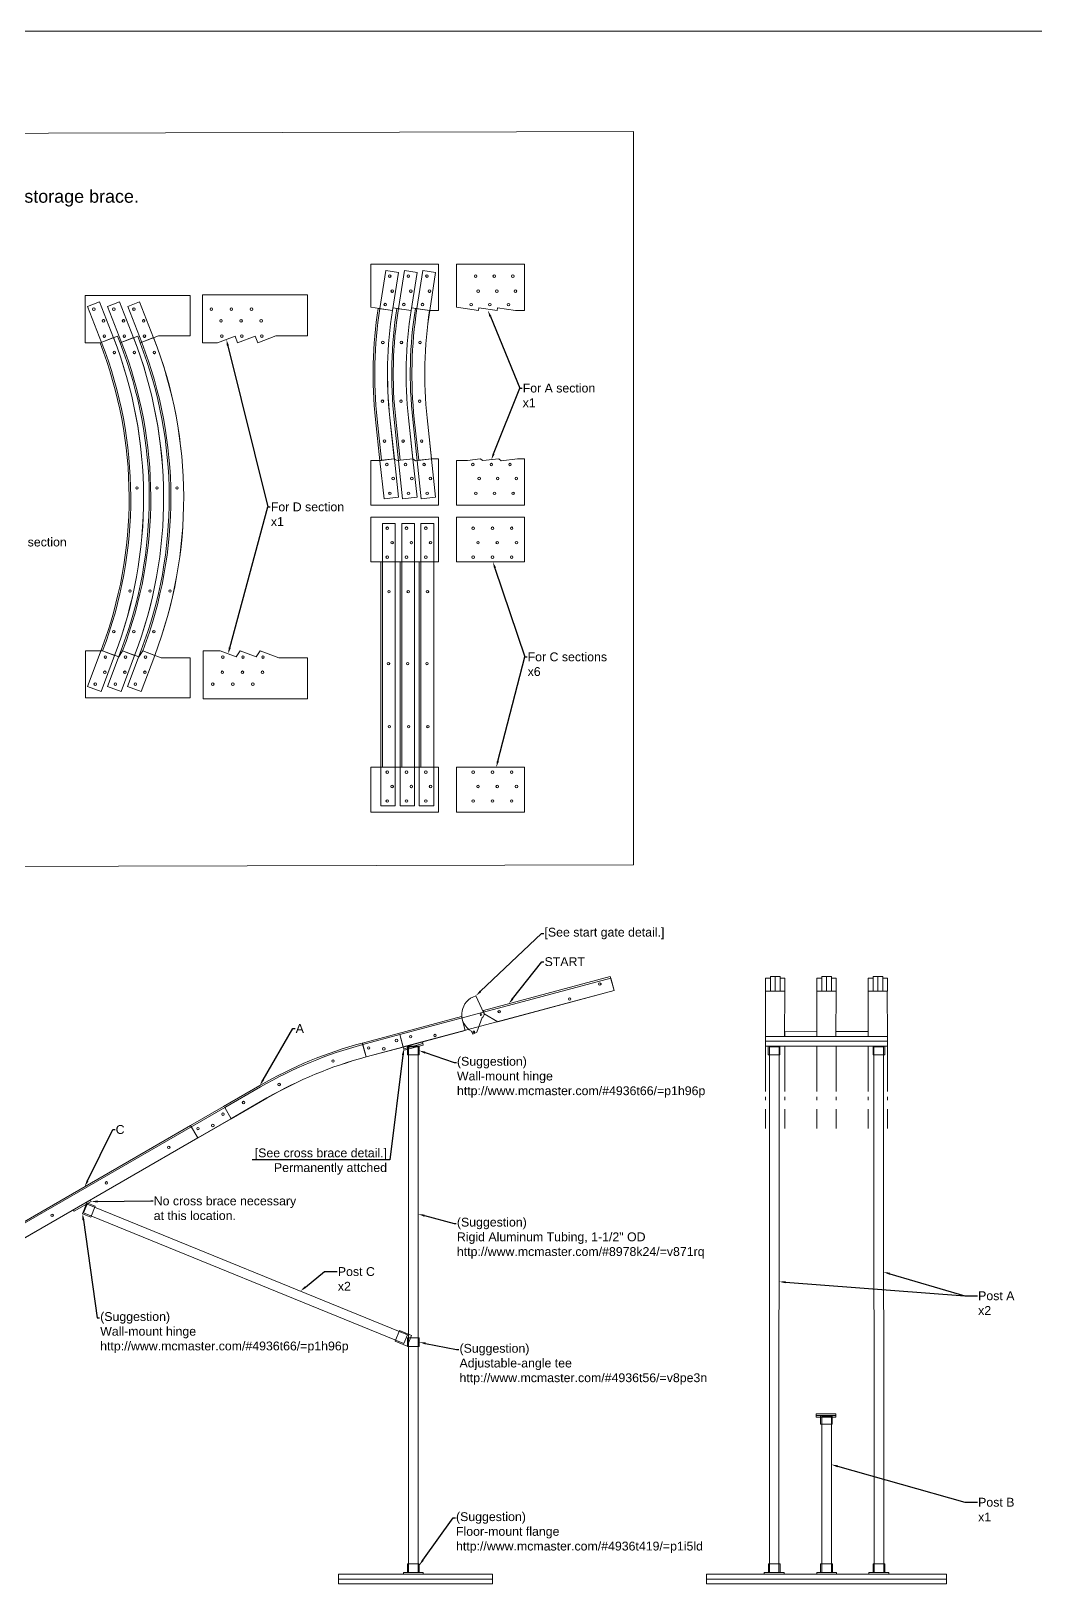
# Model space of a CAD drawing. Header units: inches. Extents: x 1 to 753, y -1 to 386.
# Drawn here: x 459.2 to 615.8, y 143.6 to 385.6 of the extents above; entities that cross this region are included whole.
import ezdxf
from ezdxf import colors
from ezdxf.entities.mleader import LeaderData, LeaderLine
from ezdxf.math import Vec2, Vec3

# ---------------------------------------------------------------- set-up
doc = ezdxf.new("R2010")
doc.units = ezdxf.units.IN
doc.header["$MEASUREMENT"] = 0
for name, color, linetype, lineweight in [('newTrack', 7, 'Continuous', 20), ('notes', 7, 'Continuous', 20), ('registration marking', 7, 'Continuous', 20)]:
    doc.layers.add(name, color=color, linetype=linetype, lineweight=lineweight)
doc.styles.add('Arial', font='arial.ttf')
doc.styles.get("Standard").update_dxf_attribs({"font": 'arial.ttf'})

# ---------------------------------------------------------------- blocks, each defined once
blk = doc.blocks.new('*U29')
at = {"layer": 'newTrack'}
blk.add_circle((0, 0), 0.2, dxfattribs=at)
blk = doc.blocks.new('attachmentPoints_0.4_diameter')
for p in [(-2.25, 0.75), (0, 0), (2.25, 0.75)]:
    blk.add_blockref('*U29', p)
blk = doc.blocks.new('A2')
at = {"layer": 'newTrack'}
blk.add_lwpolyline([(1551.68, -1549.83), (1556.83, -1546.86), (1562.47, -1543.61, -0.065543), (1578.44, -1536.99), (1579.03, -1539.16, 0.065543), (1563.59, -1545.55), (1557.96, -1548.81), (1552.81, -1551.78)], format="xyb", close=True, dxfattribs=at)
at = {"layer": 'registration marking', "color": 7, "transparency": 33554687}
for centre in [(1573.88, -1539.8), (1565.48, -1543.45), (1559.93, -1546.26)]:
    blk.add_circle(centre, 0.19, dxfattribs=at)
at = {"rotation": 29.99999995973561}
blk.add_blockref('attachmentPoints_0.4_diameter', (1555.16, -1549.85), dxfattribs=at)
blk = doc.blocks.new('A1')
at = {"layer": 'newTrack'}
blk.add_lwpolyline([(1540.05, -1538.54), (1539.05, -1536.81), (1544.63, -1533.58, -0.065543), (1560.55, -1526.99), (1566.35, -1525.44), (1566.86, -1527.37), (1561.07, -1528.92, 0.065543), (1545.63, -1535.32)], format="xyb", close=True, dxfattribs=at)
at = {"layer": 'registration marking', "color": 7, "transparency": 33554687}
for centre in [(1555.93, -1529.56), (1547.53, -1533.21), (1541.98, -1536.02)]:
    blk.add_circle(centre, 0.19, dxfattribs=at)
at = {"rotation": 15.00000002089087}
blk.add_blockref('attachmentPoints_0.4_diameter', (1563.84, -1527.66), dxfattribs=at)
blk = doc.blocks.new('BASE-BLOCK_24INCH')
at = {"layer": 'notes'}
for p, q in [((1649.15, -561.89), (1625.15, -561.89)), ((1625.15, -561.89), (1625.15, -562.64)), ((1625.15, -562.64), (1649.15, -562.64)), ((1649.15, -562.64), (1625.15, -562.64)), ((1625.15, -562.64), (1625.15, -563.39)), ((1625.15, -563.39), (1649.15, -563.39)), ((1649.15, -563.39), (1625.15, -563.39)), ((1649.15, -562.64), (1649.15, -561.89)), ((1649.15, -563.39), (1649.15, -562.64))]:
    blk.add_line(p, q, dxfattribs=at)
blk = doc.blocks.new('START_1')
at = {"layer": 'newTrack', "color": 7, "linetype": 'Continuous', "lineweight": 5, "transparency": 33554687}
blk.add_lwpolyline([(1657.04, -457.27), (1638.29, -457.27), (1636.57, -455.55), (1636.57, -455.02), (1657.04, -455.02), (1657.04, -457.27), (1657.04, -455.02)], dxfattribs=at)
at = {"layer": 'registration marking', "color": 7, "linetype": 'Continuous', "lineweight": 5, "transparency": 33554687}
for centre in [(1638.89, -455.82), (1650.02, -456.76), (1655.16, -455.71)]:
    blk.add_circle(centre, 0.187, dxfattribs=at)
blk = doc.blocks.new('START_2')
at = {"color": 7, "linetype": 'Continuous', "lineweight": 5, "transparency": 33554687}
blk.add_circle((1624.28, -436.85), 0.188, dxfattribs=at)
at = {"layer": 'newTrack', "color": 7, "linetype": 'Continuous', "lineweight": 5, "transparency": 33554687}
blk.add_line((1632.75, -438.1), (1622.77, -438.1), dxfattribs=at)
blk.add_lwpolyline([(1616.77, -435.85), (1632.75, -435.85), (1632.75, -438.1), (1616.77, -438.1)], close=True, dxfattribs=at)
at = {"layer": 'registration marking', "color": 7, "linetype": 'Continuous', "lineweight": 5, "transparency": 33554687}
for centre in [(1624.28, -436.85), (1627.99, -437.66)]:
    blk.add_circle(centre, 0.187, dxfattribs=at)
blk.add_blockref('attachmentPoints_0.4_diameter', (1619.77, -437.6))
blk = doc.blocks.new('START_3')
at = {"color": 7, "linetype": 'Continuous', "lineweight": 5, "transparency": 33554687}
blk.add_circle((1631.6, -433.73), 0.128, dxfattribs=at)
at = {"layer": 'newTrack', "color": 7, "linetype": 'Continuous', "lineweight": 5, "transparency": 33554687}
blk.add_lwpolyline([(1652.6, -433.48), (1652.6, -435.48), (1618.6, -435.48), (1618.6, -433.48)], close=True, dxfattribs=at)
at = {"layer": 'registration marking', "color": 7, "linetype": 'Continuous', "lineweight": 5, "transparency": 33554687}
for centre, radius in [((1620.11, -434.23), 0.188), ((1620.11, -434.23), 0.187), ((1623.83, -435.03), 0.187), ((1634.46, -434.03), 0.187), ((1645.58, -434.97), 0.187), ((1650.72, -433.92), 0.187)]:
    blk.add_circle(centre, radius, dxfattribs=at)
blk = doc.blocks.new('START_4')
at = {"color": 7, "linetype": 'Continuous', "lineweight": 5, "transparency": 33554687}
blk.add_lwpolyline([(1633.99, -453.25), (1634.07, -453.75), (1634.75, -453.63), (1636.19, -451.62, 0.414214), (1636.6, -451.04), (1636.11, -448.09), (1635.61, -448.17, 0.610914)], format="xyb", close=True, dxfattribs=at)
for centre, radius in [((1636.11, -451.13), 0.128), ((1634.34, -453.45), 0.125)]:
    blk.add_circle(centre, radius, dxfattribs=at)
blk = doc.blocks.new('C1')
at = {"layer": 'newTrack'}
blk.add_lwpolyline([(1541.11, -1570.67), (1508.2, -1589.67), (1507.2, -1587.94), (1540.11, -1568.94)], close=True, dxfattribs=at)
at = {"layer": 'registration marking', "color": 7, "transparency": 33554687}
for centre in [(1531.39, -1575.14), (1521.66, -1580.67), (1513.22, -1585.71)]:
    blk.add_circle(centre, 0.19, dxfattribs=at)
at = {"rotation": 29.99999995973561}
blk.add_blockref('attachmentPoints_0.4_diameter', (1538.26, -1571.74), dxfattribs=at)
blk = doc.blocks.new('C2')
at = {"layer": 'newTrack'}
blk.add_lwpolyline([(1485.86, -1583.83), (1518.77, -1564.83), (1519.9, -1566.78), (1486.99, -1585.78)], close=True, dxfattribs=at)
at = {"layer": 'registration marking', "color": 7, "transparency": 33554687}
for centre in [(1515.38, -1568.25), (1505.65, -1573.78), (1497.2, -1578.82)]:
    blk.add_circle(centre, 0.19, dxfattribs=at)
at = {"rotation": 29.99999995973561}
blk.add_blockref('attachmentPoints_0.4_diameter', (1489.34, -1583.85), dxfattribs=at)
blk = doc.blocks.new('D1')
at = {"layer": 'newTrack'}
blk.add_lwpolyline([(1504.86, -1453.9, 0.186063), (1552.35, -1446.45), (1557.54, -1443.45), (1558.54, -1445.18), (1553.35, -1448.18, -0.186038), (1504.44, -1455.86), (1504.85, -1453.9)], format="xyb", close=True, dxfattribs=at)
at = {"layer": 'registration marking', "color": 7, "transparency": 33554687}
for centre in [(1551.09, -1448.65), (1508.08, -1455.18), (1514.72, -1456.71), (1530.76, -1455.34)]:
    blk.add_circle(centre, 0.19, dxfattribs=at)
at = {"rotation": 29.99999995973561}
blk.add_blockref('attachmentPoints_0.4_diameter', (1555.7, -1446.25), dxfattribs=at)
blk = doc.blocks.new('D2')
at = {"layer": 'newTrack'}
blk.add_lwpolyline([(1438.09, -1496.21), (1432.21, -1494.98), (1432.67, -1492.78), (1438.55, -1494.01, 0.186066), (1485.86, -1486.58), (1486.99, -1488.53, -0.186038)], format="xyb", close=True, dxfattribs=at)
at = {"layer": 'registration marking', "color": 7, "transparency": 33554687}
for centre in [(1484.73, -1489), (1441.72, -1495.52), (1448.36, -1497.06), (1464.4, -1495.69)]:
    blk.add_circle(centre, 0.19, dxfattribs=at)
at = {"rotation": 348.2202802125964}
blk.add_blockref('attachmentPoints_0.4_diameter', (1435.25, -1495.11), dxfattribs=at)

msp = doc.modelspace()

# ---------------------------------------------------------------- linework, layer by layer
at = {"linetype": 'ByBlock', "lineweight": 20}
for p, q in [((574.03, 237.99), (574.03, 237.99)), ((574.81, 238.24), (574.81, 238.24)), ((575.54, 238.24), (575.54, 238.24)), ((576.39, 237.99), (576.39, 237.99)), ((582.03, 237.99), (582.03, 237.99)), ((582.81, 238.24), (582.81, 238.24)), ((583.54, 238.24), (583.54, 238.24)), ((584.39, 237.99), (584.39, 237.99)), ((590.03, 237.99), (590.03, 237.99)), ((590.81, 238.24), (590.81, 238.24)), ((591.54, 238.24), (591.54, 238.24)), ((592.39, 237.99), (592.39, 237.99))]:
    msp.add_line(p, q, dxfattribs=at)
at = {"lineweight": 20}
for p, q in [((573.64, 235.99), (573.64, 228.91)), ((576.67, 235.99), (576.64, 228.92)), ((581.67, 235.99), (581.64, 228.91)), ((584.67, 235.99), (584.64, 228.91)), ((589.67, 235.99), (589.64, 228.91)), ((592.64, 235.99), (592.65, 228.91)), ((573.65, 227.41), (573.65, 220.32)), ((576.67, 227.41), (576.65, 220.34)), ((581.67, 227.41), (581.65, 220.32)), ((584.67, 227.41), (584.65, 220.32)), ((589.67, 227.41), (589.65, 220.32)), ((592.65, 227.41), (592.65, 220.32)), ((573.65, 219.53), (573.65, 218.97)), ((576.66, 219.53), (576.65, 218.97)), ((581.66, 219.53), (581.65, 218.97)), ((584.66, 219.53), (584.65, 218.97)), ((589.66, 219.53), (589.65, 218.97)), ((592.65, 219.53), (592.65, 218.97)), ((573.65, 214.57), (573.65, 217.6)), ((576.66, 214.57), (576.65, 217.58)), ((581.66, 214.57), (581.65, 217.6)), ((584.66, 214.57), (584.65, 217.6)), ((589.66, 214.57), (589.65, 217.6)), ((592.65, 214.57), (592.65, 217.6))]:
    msp.add_line(p, q, dxfattribs=at)
for points in [[(518.43, 342.01), (518.5, 342.45), (521.33, 342.01), (522.73, 342.01), (522.73, 349.25), (512.14, 349.25), (512.14, 342.54), (515.53, 342.01), (515.61, 342.45)], [(531.82, 342.01), (531.89, 342.45), (534.72, 342.01), (536.12, 342.01), (536.12, 349.25), (525.53, 349.25), (525.53, 342.54), (528.92, 342.01), (529, 342.45)], [(483.99, 338.08), (479.06, 338.08), (476.22, 336.98), (475.85, 338.05), (473.09, 336.98), (472.71, 338.04), (469.97, 336.98), (467.63, 336.98), (467.63, 344.38), (483.99, 344.38)], [(502.3, 338.08), (497.37, 338.08), (494.53, 336.98), (494.16, 338.05), (491.4, 336.98), (491.02, 338.04), (488.28, 336.98), (485.94, 336.98), (485.94, 344.48), (502.3, 344.48)], [(512.14, 302.85), (512.14, 309.85), (522.73, 309.85), (522.73, 302.85)], [(525.53, 302.85), (525.53, 309.85), (536.12, 309.85), (536.12, 302.85)], [(483.99, 287.91), (479.5, 287.91), (476.61, 288.99), (475.99, 288.05), (473.48, 288.99), (472.87, 288.05), (470.36, 288.99), (467.7, 288.99), (467.7, 281.67), (483.99, 281.67)], [(502.3, 287.91), (497.81, 287.91), (494.92, 288.99), (494.3, 288.05), (491.79, 288.99), (491.18, 288.05), (488.67, 288.99), (486.01, 288.99), (486.01, 281.52), (502.3, 281.52)], [(512.14, 263.85), (512.14, 270.85), (522.73, 270.85), (522.73, 263.85)], [(525.53, 263.85), (525.53, 270.85), (536.12, 270.85), (536.12, 263.85)], [(573.67, 237.99), (574.42, 237.99), (574.42, 235.99), (573.67, 235.99)], [(574.42, 238.24), (575.17, 238.24), (575.17, 235.99), (574.42, 235.99)], [(575.17, 238.24), (575.92, 238.24), (575.92, 235.99), (575.17, 235.99)], [(575.92, 237.99), (576.67, 237.99), (576.67, 235.99), (575.92, 235.99)], [(581.67, 237.99), (582.42, 237.99), (582.42, 235.99), (581.67, 235.99)], [(582.42, 238.24), (583.17, 238.24), (583.17, 235.99), (582.42, 235.99)], [(583.17, 238.24), (583.92, 238.24), (583.92, 235.99), (583.17, 235.99)], [(583.92, 237.99), (584.67, 237.99), (584.67, 235.99), (583.92, 235.99)], [(589.67, 237.99), (590.42, 237.99), (590.42, 235.99), (589.67, 235.99)], [(590.42, 238.24), (591.17, 238.24), (591.17, 235.99), (590.42, 235.99)], [(591.17, 238.24), (591.92, 238.24), (591.92, 235.99), (591.17, 235.99)], [(591.92, 237.99), (592.67, 237.99), (592.67, 235.99), (591.92, 235.99)], [(517.29, 227.01), (517.35, 226.76), (520.32, 227.55), (520.25, 227.81)], [(592.65, 228.91), (592.65, 228.16), (573.65, 228.16), (573.65, 228.91)], [(592.65, 228.16), (592.65, 227.41), (573.65, 227.41), (573.65, 228.16)], [(581.64, 229.66), (581.64, 228.91), (576.65, 228.93), (576.65, 229.68)], [(589.65, 229.67), (589.65, 228.92), (584.64, 228.92), (584.64, 229.67)], [(517.86, 227.41), (517.86, 226.04), (519.68, 226.04), (519.68, 227.41)], [(519.55, 227.3), (519.53, 145.38), (518.03, 145.38), (518.05, 227.3)], [(574.09, 227.41), (574.09, 226.04), (575.91, 226.04), (575.91, 227.41)], [(575.78, 227.3), (575.76, 145.38), (574.26, 145.38), (574.28, 227.3)], [(592.24, 227.41), (592.24, 226.04), (590.42, 226.04), (590.42, 227.41)], [(590.55, 227.3), (590.57, 145.38), (592.07, 145.38), (592.05, 227.3)], [(465.79, 201.91), (465.92, 201.67), (468.59, 203.19), (468.46, 203.42)], [(467.24, 201.3), (468.51, 200.78), (469.2, 202.47), (467.92, 202.99)], [(467.98, 202.8), (517.87, 182.44), (517.3, 181.05), (467.41, 201.41)], [(518.49, 182.33), (516.65, 183.11), (515.96, 181.42), (517.8, 180.64)], [(519.7, 180.6), (519.71, 181.98), (517.88, 181.98), (517.88, 180.61)], [(520.32, 145.11), (520.32, 145.38), (517.24, 145.38), (517.24, 145.11)], [(519.69, 145.38), (519.69, 146.75), (517.87, 146.75), (517.87, 145.38)], [(576.55, 145.11), (576.55, 145.38), (573.47, 145.38), (573.47, 145.11)], [(575.92, 145.38), (575.92, 146.75), (574.1, 146.75), (574.1, 145.38)], [(589.78, 145.11), (589.78, 145.38), (592.86, 145.38), (592.86, 145.11)], [(590.41, 145.38), (590.41, 146.75), (592.23, 146.75), (592.23, 145.38)]]:
    msp.add_lwpolyline(points, close=True, dxfattribs=at)
for points in [[(515.82, 318.89), (516.24, 318.63), (518.72, 318.89), (519.1, 318.62), (521.61, 318.89), (522.73, 318.89), (522.73, 311.69), (512.14, 311.69), (512.14, 318.68), (513.83, 318.68), (515.82, 318.89)], [(529.21, 318.89), (529.63, 318.63), (532.11, 318.89), (532.49, 318.62), (535, 318.89), (536.12, 318.89), (536.12, 311.69), (525.53, 311.69), (525.53, 318.68), (527.22, 318.68), (529.21, 318.89)]]:
    msp.add_lwpolyline(points, dxfattribs=at)
at = {"color": 252, "lineweight": 20, "true_color": 0x939598}
for points in [[(581.56, 170.12), (581.56, 169.86), (584.63, 169.87), (584.63, 170.13)], [(581.56, 169.86), (581.56, 169.59), (584.63, 169.6), (584.63, 169.87)], [(582.24, 169.87), (582.24, 168.49), (584.06, 168.49), (584.06, 169.87)], [(583.93, 169.75), (583.92, 145.38), (582.42, 145.38), (582.43, 169.75)], [(584.7, 145.11), (584.7, 145.38), (581.63, 145.38), (581.63, 145.11)], [(584.08, 145.38), (584.08, 146.75), (582.25, 146.75), (582.25, 145.38)]]:
    msp.add_lwpolyline(points, close=True, dxfattribs=at)
at = {"layer": 'newTrack', "lineweight": 20}
for points in [[(517.22, 227.27), (517.29, 227.01), (520.25, 227.81), (520.19, 228.06)], [(564.47, 144.36), (601.86, 144.36), (601.86, 145.11), (564.47, 145.11)], [(564.47, 143.61), (601.85, 143.61), (601.85, 144.36), (564.47, 144.36)]]:
    msp.add_lwpolyline(points, close=True, dxfattribs=at)
at = {"layer": 'notes', "color": 7, "linetype": 'Continuous', "lineweight": 20, "transparency": 33554687, "flags": 128}
for points in [[(0.81, 385.57), (752.98, 385.57), (752.98, -0.86), (0.81, -0.86)], [(352.43, 369.37), (553.11, 369.91), (553.11, 255.68), (352.43, 255.15)]]:
    msp.add_lwpolyline(points, close=True, dxfattribs=at)

# ---------------------------------------------------------------- block references
at = {"lineweight": 20}
for name, p, rotation in [('A1', (-1514.44, -466.54), 66.1217213024327), ('A1', (-1511.54, -466.54), 66.1217213024327), ('A1', (-1508.64, -466.54), 66.1217213024327), ('attachmentPoints_0.4_diameter', (515.5, 345.05), 81.12172132332329), ('attachmentPoints_0.4_diameter', (518.4, 345.05), 81.12172132332329), ('attachmentPoints_0.4_diameter', (521.3, 345.05), 81.12172132332329), ('attachmentPoints_0.4_diameter', (528.89, 345.05), 81.12172132332329), ('attachmentPoints_0.4_diameter', (531.79, 345.05), 81.12172132332329), ('attachmentPoints_0.4_diameter', (534.69, 345.05), 81.12172132332329), ('D1', (-1195.04, -977.84), 81.2727167512081), ('D1', (-1191.92, -977.84), 81.2727167512081), ('D1', (-1188.79, -977.84), 81.2727167512081), ('attachmentPoints_0.4_diameter', (470.51, 340.41), 111.272716710944), ('attachmentPoints_0.4_diameter', (473.63, 340.41), 111.272716710944), ('attachmentPoints_0.4_diameter', (476.76, 340.41), 111.272716710944), ('attachmentPoints_0.4_diameter', (488.82, 340.41), 111.272716710944), ('attachmentPoints_0.4_diameter', (491.94, 340.41), 111.272716710944), ('attachmentPoints_0.4_diameter', (495.07, 340.41), 111.272716710944), ('A2', (-1531.07, -478.82), 66.1217213024327), ('A2', (-1528.17, -478.82), 66.1217213024327), ('A2', (-1525.28, -478.82), 66.1217213024327), ('D2', (-1224.86, -906.12), 81.2727167512081), ('D2', (-1221.73, -906.12), 81.2727167512081), ('D2', (-1218.61, -906.12), 81.2727167512081), ('attachmentPoints_0.4_diameter', (515.64, 315.86), 96.12172126216781), ('attachmentPoints_0.4_diameter', (518.54, 315.86), 96.12172126216781), ('attachmentPoints_0.4_diameter', (521.44, 315.86), 96.12172126216781), ('attachmentPoints_0.4_diameter', (529.03, 315.86), 96.12172126216781), ('attachmentPoints_0.4_diameter', (531.93, 315.86), 96.12172126216781), ('attachmentPoints_0.4_diameter', (534.83, 315.86), 96.12172126216781), ('C1', (-1614.82, -240.45), 60.00000004026374), ('C1', (-1611.82, -240.45), 60.00000004026374), ('C1', (-1608.82, -240.45), 60.00000004026374), ('attachmentPoints_0.4_diameter', (515.47, 305.85), 90), ('attachmentPoints_0.4_diameter', (518.47, 305.85), 90), ('attachmentPoints_0.4_diameter', (521.47, 305.85), 90), ('attachmentPoints_0.4_diameter', (528.86, 305.85), 90), ('attachmentPoints_0.4_diameter', (531.86, 305.85), 90), ('attachmentPoints_0.4_diameter', (534.86, 305.85), 90), ('C2', (-1600.85, -230.03), 60.00000004026374), ('C2', (-1597.85, -230.03), 60.00000004026374), ('C2', (-1594.85, -230.03), 60.00000004026374), ('attachmentPoints_0.4_diameter', (470.71, 285.66), 69.49299696380434), ('attachmentPoints_0.4_diameter', (473.84, 285.66), 69.49299696380434), ('attachmentPoints_0.4_diameter', (476.96, 285.66), 69.49299696380434), ('attachmentPoints_0.4_diameter', (489.02, 285.66), 69.49299696380434), ('attachmentPoints_0.4_diameter', (492.15, 285.66), 69.49299696380434), ('attachmentPoints_0.4_diameter', (495.27, 285.66), 69.49299696380434), ('attachmentPoints_0.4_diameter', (515.47, 267.85), 90), ('attachmentPoints_0.4_diameter', (518.47, 267.85), 90), ('attachmentPoints_0.4_diameter', (521.47, 267.85), 90), ('attachmentPoints_0.4_diameter', (528.86, 267.85), 90), ('attachmentPoints_0.4_diameter', (531.86, 267.85), 90), ('attachmentPoints_0.4_diameter', (534.86, 267.85), 90)]:
    msp.add_blockref(name, p, dxfattribs=dict(at, rotation=rotation))
at = {"layer": 'newTrack', "lineweight": 20, "rotation": 14.99999999999672}
for name, p in [('START_3', (-1158.94, 228.99)), ('START_1', (-1168.87, 248.88)), ('START_4', (-1167.8, 244.63)), ('START_2', (-1163.65, 230.44))]:
    msp.add_blockref(name, p, dxfattribs=at)
at = {"layer": 'newTrack', "lineweight": 20}
for name, p in [('A2', (-1067.61, 1764.88)), ('A1', (-1049.65, 1754.64)), ('C1', (-1050.71, 1786.77)), ('C2', (-1034.7, 1779.88))]:
    msp.add_blockref(name, p, dxfattribs=at)
at = {"layer": 'notes', "lineweight": 20, "transparency": 33554687}
msp.add_blockref('BASE-BLOCK_24INCH', (-1118.02, 707), dxfattribs=at)

# ---------------------------------------------------------------- texts
at = {"layer": 'notes', "lineweight": 20, "transparency": 33554687, "style": 'Arial'}
msp.add_text('Sections with cross braces should be permanently attached and does not need a storage brace.', height=2, dxfattribs=at).set_placement((357.53, 358.82))

# ---------------------------------------------------------------- leaders
at = {"layer": 'notes', "lineweight": 20, "transparency": 33554687}
ml = msp.add_multileader_mtext('Standard', dxfattribs=at)
ml.set_content('For A section\\Px1', color=256, style='Arial')
ml.set_leader_properties()
ml.build(insert=Vec2(0, 0))
ml.multileader.update_dxf_attribs({"text_right_attachment_type": 6, "dogleg_length": 0.36, "arrow_head_size": 1})
ctx = ml.context
ctx.base_point, ctx.char_height, ctx.arrow_head_size, ctx.landing_gap_size, ctx.plane_origin = Vec3(535.73, 329.94), 1.375, 1, 0.09, Vec3(526.62, 360.77)
ctx.right_attachment = 6
notes = []
notes.append((ctx, [(0, (1, 1, 0), (535.37, 329.94), (1, 0), 0.36, [(0, [(530.41, 342.01)], 0, [])])]))
ctx.mtext.insert, ctx.mtext.flow_direction = Vec3(535.82, 330.63), 5
ml = msp.add_multileader_mtext('Standard', dxfattribs=at)
ml.set_content('For F section\\Px1', color=256, style='Arial')
ml.set_leader_properties()
ml.build(insert=Vec2(0, 0))
ml.multileader.update_dxf_attribs({"text_right_attachment_type": 6, "dogleg_length": 0.36, "arrow_head_size": 1})
ctx = ml.context
ctx.base_point, ctx.char_height, ctx.arrow_head_size, ctx.landing_gap_size, ctx.plane_origin = Vec3(453.48, 305.95), 1.375, 1, 0.09, Vec3(444.38, 336.78)
ctx.right_attachment = 6
notes.append((ctx, [(0, (1, 1, 0), (453.12, 305.95), (1, 0), 0.36, [(0, [(448.49, 337.57)], 0, [])])]))
ctx.mtext.insert, ctx.mtext.flow_direction = Vec3(453.57, 306.64), 5
ml = msp.add_multileader_mtext('Standard', dxfattribs=at)
ml.set_content('For D section\\Px1', color=256, style='Arial')
ml.set_leader_properties()
ml.build(insert=Vec2(0, 0))
ml.multileader.update_dxf_attribs({"text_right_attachment_type": 6, "dogleg_length": 0.36, "arrow_head_size": 1})
ctx = ml.context
ctx.base_point, ctx.char_height, ctx.arrow_head_size, ctx.landing_gap_size, ctx.plane_origin = Vec3(496.49, 311.43), 1.375, 1, 0.09, Vec3(487.38, 342.26)
ctx.right_attachment = 6
notes.append((ctx, [(0, (1, 1, 0), (496.13, 311.43), (1, 0), 0.36, [(0, [(489.65, 337.51)], 0, [])])]))
ctx.mtext.insert, ctx.mtext.flow_direction = Vec3(496.58, 312.12), 5
ml = msp.add_multileader_mtext('Standard', dxfattribs=at)
ml.set_content('', color=256, style='Arial')
ml.set_leader_properties()
ml.build(insert=Vec2(0, 0))
ml.multileader.update_dxf_attribs({"text_right_attachment_type": 6, "dogleg_length": 0.36, "arrow_head_size": 1})
ctx = ml.context
ctx.base_point, ctx.char_height, ctx.arrow_head_size, ctx.landing_gap_size, ctx.plane_origin = Vec3(535.73, 329.94), 1.38, 1, 0.09, Vec3(522.36, 326.03)
ctx.right_attachment = 6
notes.append((ctx, [(0, (1, 1, 0), (535.37, 329.94), (1, 0), 0.36, [(0, [(530.93, 318.76)], 0, [])])]))
ctx.mtext.insert, ctx.mtext.flow_direction = Vec3(535.82, 330.63), 5
ml = msp.add_multileader_mtext('Standard', dxfattribs=at)
ml.set_content('', color=256, style='Arial')
ml.set_leader_properties()
ml.build(insert=Vec2(0, 0))
ml.multileader.update_dxf_attribs({"text_right_attachment_type": 6, "dogleg_length": 0.36, "arrow_head_size": 1})
ctx = ml.context
ctx.base_point, ctx.char_height, ctx.arrow_head_size, ctx.landing_gap_size, ctx.plane_origin = Vec3(496.49, 311.43), 1.38, 1, 0.09, Vec3(483.12, 307.52)
ctx.right_attachment = 6
notes.append((ctx, [(0, (1, 1, 0), (496.13, 311.43), (1, 0), 0.36, [(0, [(489.92, 288.52)], 0, [])])]))
ctx.mtext.insert, ctx.mtext.flow_direction = Vec3(496.58, 312.12), 5
ml = msp.add_multileader_mtext('Standard', dxfattribs=at)
ml.set_content('For C sections\\Px6', color=256, style='Arial')
ml.set_leader_properties()
ml.build(insert=Vec2(0, 0))
ml.multileader.update_dxf_attribs({"text_right_attachment_type": 6, "dogleg_length": 0.36, "arrow_head_size": 1})
ctx = ml.context
ctx.base_point, ctx.char_height, ctx.arrow_head_size, ctx.landing_gap_size, ctx.plane_origin = Vec3(536.5, 288.06), 1.375, 1, 0.09, Vec3(527.4, 318.89)
ctx.right_attachment = 6
notes.append((ctx, [(0, (1, 1, 0), (536.14, 288.06), (1, 0), 0.36, [(0, [(531.19, 302.85)], 0, [])])]))
ctx.mtext.insert, ctx.mtext.flow_direction = Vec3(536.59, 288.75), 5
ml = msp.add_multileader_mtext('Standard', dxfattribs=at)
ml.set_content('', color=256, style='Arial')
ml.set_leader_properties()
ml.build(insert=Vec2(0, 0))
ml.multileader.update_dxf_attribs({"text_right_attachment_type": 6, "dogleg_length": 0.36, "arrow_head_size": 1})
ctx = ml.context
ctx.base_point, ctx.char_height, ctx.arrow_head_size, ctx.landing_gap_size, ctx.plane_origin = Vec3(536.5, 288.06), 1.38, 1, 0.09, Vec3(523.14, 284.15)
ctx.right_attachment = 6
notes.append((ctx, [(0, (1, 1, 0), (536.14, 288.06), (1, 0), 0.36, [(0, [(531.71, 270.85)], 0, [])])]))
ctx.mtext.insert, ctx.mtext.flow_direction = Vec3(536.59, 288.74), 5
ml = msp.add_multileader_mtext('Standard', dxfattribs=at)
ml.set_content('[See start gate detail.]', color=256, style='Arial')
ml.set_leader_properties()
ml.build(insert=Vec2(0, 0))
ml.multileader.update_dxf_attribs({"text_right_attachment_type": 6, "dogleg_length": 0.36, "arrow_head_size": 1})
ctx = ml.context
ctx.base_point, ctx.char_height, ctx.arrow_head_size, ctx.landing_gap_size, ctx.plane_origin = Vec3(539.13, 244.96), 1.375, 1, 0.09, Vec3(528.35, 258.9)
ctx.right_attachment = 6
notes.append((ctx, [(0, (1, 1, 0), (538.77, 244.96), (1, 0), 0.36, [(0, [(528.53, 235.26)], 0, [])])]))
ctx.mtext.insert, ctx.mtext.flow_direction = Vec3(539.22, 245.85), 5
ml = msp.add_multileader_mtext('Standard', dxfattribs=at)
ml.set_content('START', color=256, style='Arial')
ml.set_leader_properties()
ml.build(insert=Vec2(0, 0))
ml.multileader.update_dxf_attribs({"text_right_attachment_type": 6, "dogleg_length": 0.36, "arrow_head_size": 1})
ctx = ml.context
ctx.base_point, ctx.char_height, ctx.arrow_head_size, ctx.landing_gap_size, ctx.plane_origin = Vec3(539.14, 240.56), 1.375, 1, 0.09, Vec3(523.91, 254.5)
ctx.right_attachment = 6
notes.append((ctx, [(0, (1, 1, 0), (538.78, 240.56), (1, 0), 0.36, [(0, [(533.64, 234)], 0, [])])]))
ctx.mtext.insert, ctx.mtext.flow_direction = Vec3(539.23, 241.26), 5
ml = msp.add_multileader_mtext('Standard', dxfattribs=at)
ml.set_content('A', color=256, style='Arial')
ml.set_leader_properties()
ml.build(insert=Vec2(0, 0))
ml.multileader.update_dxf_attribs({"text_right_attachment_type": 6, "dogleg_length": 0.36, "arrow_head_size": 1})
ctx = ml.context
ctx.base_point, ctx.char_height, ctx.arrow_head_size, ctx.landing_gap_size, ctx.plane_origin = Vec3(500.36, 230.16), 1.38, 1, 0.09, Vec3(485.13, 244.1)
ctx.right_attachment = 6
notes.append((ctx, [(0, (1, 1, 0), (500, 230.16), (1, 0), 0.36, [(0, [(494.86, 221.27)], 0, [])])]))
ctx.mtext.insert, ctx.mtext.flow_direction = Vec3(500.45, 230.85), 5
ml = msp.add_multileader_mtext('Standard', dxfattribs=at)
ml.set_content('[See cross brace detail.]\\PPermanently attched', color=256, style='Arial')
ml.set_leader_properties()
ml.build(insert=Vec2(0, 0))
ml.multileader.update_dxf_attribs({"text_right_attachment_type": 6, "dogleg_length": 0.36, "arrow_head_size": 1})
ctx = ml.context
ctx.base_point, ctx.char_height, ctx.arrow_head_size, ctx.landing_gap_size, ctx.plane_origin = Vec3(494.24, 210.57), 1.375, 1, 0.09, Vec3(488.3, 215.55)
ctx.right_attachment, ctx.text_align_type = 6, 2
notes.append((ctx, [(1, (1, 1, 0), (515.13, 209.68), (-1, 0), 0.36, [(0, [(517.29, 227.01)], 0, [])])]))
ctx.mtext.insert, ctx.mtext.alignment, ctx.mtext.flow_direction = Vec3(514.68, 211.46), 3, 5
ml = msp.add_multileader_mtext('Standard', dxfattribs=at)
ml.set_content('(Suggestion)\\PWall-mount hinge\\Phttp://www.mcmaster.com/#4936t66/=p1h96p', color=256, style='Arial')
ml.set_leader_properties()
ml.build(insert=Vec2(0, 0))
ml.multileader.update_dxf_attribs({"text_right_attachment_type": 6, "dogleg_length": 0.36, "arrow_head_size": 1})
ctx = ml.context
ctx.base_point, ctx.char_height, ctx.arrow_head_size, ctx.landing_gap_size, ctx.plane_origin = Vec3(525.49, 224.85), 1.375, 1, 0.09, Vec3(519.55, 229.84)
ctx.right_attachment = 6
notes.append((ctx, [(0, (1, 1, 0), (525.13, 224.85), (1, 0), 0.36, [(0, [(519.68, 226.72)], 0, [])])]))
ctx.mtext.insert, ctx.mtext.flow_direction = Vec3(525.58, 225.73), 5
ml = msp.add_multileader_mtext('Standard', dxfattribs=at)
ml.set_content('C', color=256, style='Arial')
ml.set_leader_properties()
ml.build(insert=Vec2(0, 0))
ml.multileader.update_dxf_attribs({"text_right_attachment_type": 6, "dogleg_length": 0.36, "arrow_head_size": 1})
ctx = ml.context
ctx.base_point, ctx.char_height, ctx.arrow_head_size, ctx.landing_gap_size, ctx.plane_origin = Vec3(472.31, 214.41), 1.38, 1, 0.09, Vec3(457.07, 228.35)
ctx.right_attachment = 6
notes.append((ctx, [(0, (1, 1, 0), (471.95, 214.41), (1, 0), 0.36, [(0, [(467.58, 205.52)], 0, [])])]))
ctx.mtext.insert, ctx.mtext.flow_direction = Vec3(472.4, 215.11), 5
ml = msp.add_multileader_mtext('Standard', dxfattribs=at)
ml.set_content('No cross brace necessary at this location.', color=256, style='Arial')
ml.set_leader_properties()
ml.build(insert=Vec2(0, 0))
ml.multileader.update_dxf_attribs({"text_right_attachment_type": 6, "dogleg_length": 0.36, "arrow_head_size": 1})
ctx = ml.context
ctx.base_point, ctx.char_height, ctx.arrow_head_size, ctx.landing_gap_size, ctx.plane_origin = Vec3(478.24, 203.28), 1.375, 1, 0.09, Vec3(472.3, 208.27)
ctx.right_attachment = 6
notes.append((ctx, [(0, (1, 1, 0), (477.88, 203.28), (1, 0), 0.36, [(0, [(468.59, 203.19)], 0, [])])]))
ctx.mtext.insert, ctx.mtext.width, ctx.mtext.flow_direction = Vec3(478.33, 203.98), 23.3201, 5
ml = msp.add_multileader_mtext('Standard', dxfattribs=at)
ml.set_content('(Suggestion)\\PWall-mount hinge\\Phttp://www.mcmaster.com/#4936t66/=p1h96p', color=256, style='Arial')
ml.set_leader_properties()
ml.build(insert=Vec2(0, 0))
ml.multileader.update_dxf_attribs({"text_right_attachment_type": 6, "dogleg_length": 0.36, "arrow_head_size": 1})
ctx = ml.context
ctx.base_point, ctx.char_height, ctx.arrow_head_size, ctx.landing_gap_size, ctx.plane_origin = Vec3(469.9, 185.08), 1.375, 1, 0.09, Vec3(463.96, 190.07)
ctx.right_attachment = 6
notes.append((ctx, [(0, (1, 1, 0), (469.54, 185.08), (1, 0), 0.36, [(0, [(467.24, 201.3)], 0, [])])]))
ctx.mtext.insert, ctx.mtext.flow_direction = Vec3(469.99, 185.96), 5
ml = msp.add_multileader_mtext('Standard', dxfattribs=at)
ml.set_content('(Suggestion)\\PRigid Aluminum Tubing, 1-1/2" OD\\Phttp://www.mcmaster.com/#8978k24/=v871rq', color=256, style='Arial')
ml.set_leader_properties()
ml.build(insert=Vec2(0, 0))
ml.multileader.update_dxf_attribs({"text_right_attachment_type": 6, "dogleg_length": 0.36, "arrow_head_size": 1})
ctx = ml.context
ctx.base_point, ctx.char_height, ctx.arrow_head_size, ctx.landing_gap_size, ctx.plane_origin = Vec3(525.48, 199.79), 1.375, 1, 0.09, Vec3(519.54, 204.78)
ctx.right_attachment = 6
notes.append((ctx, [(0, (1, 1, 0), (525.12, 199.79), (1, 0), 0.36, [(0, [(519.54, 201.25)], 0, [])])]))
ctx.mtext.insert, ctx.mtext.flow_direction = Vec3(525.57, 200.67), 5
ml = msp.add_multileader_mtext('Standard', dxfattribs=at)
ml.set_content('Post C\\Px2', color=256, style='Arial')
ml.set_leader_properties()
ml.build(insert=Vec2(0, 0))
ml.multileader.update_dxf_attribs({"text_right_attachment_type": 6, "dogleg_length": 2, "arrow_head_size": 1})
ctx = ml.context
ctx.base_point, ctx.char_height, ctx.arrow_head_size, ctx.landing_gap_size, ctx.plane_origin = Vec3(506.93, 192.28), 1.375, 1, 0.09, Vec3(498.32, 197.27)
ctx.right_attachment = 6
notes.append((ctx, [(0, (1, 1, 0), (504.93, 192.28), (1, 0), 2, [(0, [(501.2, 189.24)], 0, [])])]))
ctx.mtext.insert, ctx.mtext.flow_direction = Vec3(507.02, 192.97), 5
ml = msp.add_multileader_mtext('Standard', dxfattribs=at)
ml.set_content('Post A\\Px2', color=256, style='Arial')
ml.set_leader_properties()
ml.build(insert=Vec2(0, 0))
ml.multileader.update_dxf_attribs({"text_right_attachment_type": 6, "dogleg_length": 2, "arrow_head_size": 1})
ctx = ml.context
ctx.base_point, ctx.char_height, ctx.arrow_head_size, ctx.landing_gap_size, ctx.plane_origin = Vec3(606.7, 188.51), 1.375, 1, 0.09, Vec3(598.08, 193.5)
ctx.right_attachment = 6
notes.append((ctx, [(0, (1, 1, 0), (604.7, 188.51), (1, 0), 2, [(0, [(592.06, 192.22)], 0, [])])]))
ctx.mtext.insert, ctx.mtext.flow_direction = Vec3(606.79, 189.2), 5
ml = msp.add_multileader_mtext('Standard', dxfattribs=at)
ml.set_content('')
ml.set_leader_properties()
ml.build(insert=Vec2(0, 0))
ml.multileader.update_dxf_attribs({"text_right_attachment_type": 6, "dogleg_length": 0, "arrow_head_size": 1})
ctx = ml.context
ctx.base_point, ctx.char_height, ctx.arrow_head_size, ctx.landing_gap_size, ctx.plane_origin = Vec3(605.73, 188.51), 1.38, 1, 0.09, Vec3(572.77, 190.7)
ctx.right_attachment = 6
notes.append((ctx, [(0, (1, 1, 0), (605.73, 188.51), (1, 0), 0, [(0, [(575.77, 190.7), (604.7, 188.51)], 0, [])])]))
ctx.mtext, ml.multileader.dxf.content_type = None, 0
ml = msp.add_multileader_mtext('Standard', dxfattribs=at)
ml.set_content('(Suggestion)\\PAdjustable-angle tee\\Phttp://www.mcmaster.com/#4936t56/=v8pe3n', color=256, style='Arial')
ml.set_leader_properties()
ml.build(insert=Vec2(0, 0))
ml.multileader.update_dxf_attribs({"text_right_attachment_type": 6, "dogleg_length": 0.36, "arrow_head_size": 1})
ctx = ml.context
ctx.base_point, ctx.char_height, ctx.arrow_head_size, ctx.landing_gap_size, ctx.plane_origin = Vec3(525.89, 180.13), 1.375, 1, 0.09, Vec3(519.95, 185.12)
ctx.right_attachment = 6
notes.append((ctx, [(0, (1, 1, 0), (525.53, 180.13), (1, 0), 0.36, [(0, [(519.7, 181.29)], 0, [])])]))
ctx.mtext.insert, ctx.mtext.flow_direction = Vec3(525.98, 181.01), 5
ml = msp.add_multileader_mtext('Standard', dxfattribs=at)
ml.set_content('Post B\\Px1', color=256, style='Arial')
ml.set_leader_properties()
ml.build(insert=Vec2(0, 0))
ml.multileader.update_dxf_attribs({"text_right_attachment_type": 6, "dogleg_length": 2, "arrow_head_size": 1})
ctx = ml.context
ctx.base_point, ctx.char_height, ctx.arrow_head_size, ctx.landing_gap_size, ctx.plane_origin = Vec3(606.7, 156.34), 1.375, 1, 0.09, Vec3(598.09, 161.33)
ctx.right_attachment = 6
notes.append((ctx, [(0, (1, 1, 0), (604.7, 156.34), (1, 0), 2, [(0, [(583.93, 162.21)], 0, [])])]))
ctx.mtext.insert, ctx.mtext.flow_direction = Vec3(606.79, 157.03), 5
ml = msp.add_multileader_mtext('Standard', dxfattribs=at)
ml.set_content('(Suggestion)\\PFloor-mount flange\\Phttp://www.mcmaster.com/#4936t419/=p1i5ld', color=256, style='Arial')
ml.set_leader_properties()
ml.build(insert=Vec2(0, 0))
ml.multileader.update_dxf_attribs({"text_right_attachment_type": 6, "dogleg_length": 0.36, "arrow_head_size": 1})
ctx = ml.context
ctx.base_point, ctx.char_height, ctx.arrow_head_size, ctx.landing_gap_size, ctx.plane_origin = Vec3(525.34, 153.9), 1.375, 1, 0.09, Vec3(519.4, 158.89)
ctx.right_attachment = 6
notes.append((ctx, [(0, (1, 1, 0), (524.98, 153.9), (1, 0), 0.36, [(0, [(519.69, 146.48)], 0, [])])]))
ctx.mtext.insert, ctx.mtext.flow_direction = Vec3(525.43, 154.78), 5
for ctx, leaders in notes:
    for number, flags, end, landing, length, lines in leaders:
        leader = LeaderData()
        leader.index, (leader.has_last_leader_line, leader.has_dogleg_vector, leader.attachment_direction) = number, flags
        leader.last_leader_point, leader.dogleg_vector, leader.dogleg_length = Vec3(end), Vec3(landing), length
        for number, points, colour, breaks in lines:
            line = LeaderLine()
            line.index, line.vertices, line.color, line.breaks = number, Vec3.list(points), colors.encode_raw_color(colour), breaks
            leader.lines.append(line)
        ctx.leaders.append(leader)

doc.saveas('drawing.dxf')
